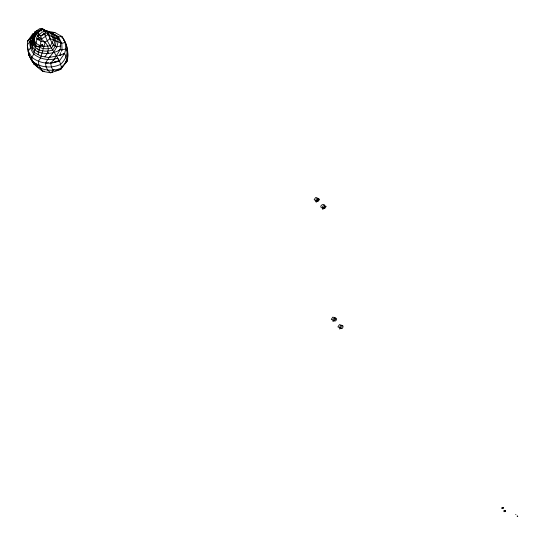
<?xml version="1.0" encoding="UTF-8"?>
<svg xmlns="http://www.w3.org/2000/svg" width="545" height="545" viewBox="0 0 545 545"><rect width="100%" height="100%" fill="white"/><g stroke="black" fill="none" stroke-linecap="round" stroke-linejoin="round"><path stroke-width="0.82" d="M324.52 206.753L324.445 205.247L323.124 205.976L322.415 207.168L322.497 209.232L323.301 208.98L324.479 207.427M53.233 60.733L60.263 49.554L60.427 42.551L57.3 36.147L50.222 32.543L47.98 32.08L51.789 32.959L58.499 36.965L61.762 43.259L62.048 49.949L61.401 51.305M334.991 319.656L334.678 317.796L333.233 319.172L332.988 321.509L334.766 320.188M339.637 327.238L339.63 329.057L341.381 327.695M34.206 37.08C34.274 44.935 33.879 48.812 42.619 45.548C44.39 49.827 40.419 40.65 42.748 46.155M36.045 46.836L34.696 44.854L34.165 37.135L34.737 38.668M34.056 39.894L34.178 37.292L34.11 39.683L32.121 48.566M340.591 327.79C342.444 331.183 344.685 323.526 341.361 326.264M333.976 320.351C334.793 322.231 336.701 320.092 336.694 318.893L335.781 318.069L334.753 318.764M59.153 39.942L57.784 38.838L55.515 35.384L47.565 31.821L42.278 28.463L39.805 28.599L34.975 31.923L34.846 33.77L33.708 34.199L30.425 47.933L28.245 51.107C29.083 59.984 35.95 66.626 42.932 71.402L50.699 72.805L60.604 69.426L67.239 61.142C68.983 52.484 67.083 43.423 61.714 36.372L54.936 32.584L45.998 30.874M38.143 54.582L41.488 39.138L40.814 35.895L37.653 32.775L35.459 33.17L34.11 39.683L36.004 43.423L40.112 45.644L42.619 45.548M42.905 46.141L41.938 44.383M30.677 42.687C34.11 39.281 32.257 32.87 36.958 30.561L38.545 31.038M342.24 326.053L342.226 325.481L339.426 324.622L337.907 326.911L339.515 327.593M335.625 318.553L335.611 317.987L332.804 317.108L331.292 319.39L332.9 320.072M316.924 200.655L317.217 200.076M325.127 206.337C324.03 201.493 317.245 207.584 323.151 208.122M505.106 510.699C504.214 512.736 502.844 509.582 505.017 510.631C506.591 512.177 503.178 511.762 505.086 510.672M33.361 36.386C25.458 54.071 49.438 57.171 60.263 49.554L62.048 49.949L65.85 48.914C68.963 53.09 67.88 58.295 65.986 62.716M54.936 32.584L51.577 33.265L58.499 36.965L61.714 36.372C68.82 45.691 69.671 55.754 60.57 64.392C51.298 68.67 40.303 67.723 32.278 61.272L31.76 57.232L33.824 54.139L37.012 39.117L35.112 35.377L34.975 31.923C37.639 39.056 47.231 40.507 48.382 48.737L47.463 53.369L44.881 56.857L40.943 56.149L34.069 52.306L30.793 46.005L30.561 39.376L33.81 33.599C31.038 37.094 30.486 41.815 27.25 45.01L29.137 55.583L30.711 58.22C27.591 53.349 27.448 46.972 27.475 41.325L32.516 34.131L34.907 33.34M34.628 34.389L32.857 38.504L33.64 41.502L35.534 45.242C40.18 48.43 46.182 49.97 51.577 47.837L53.853 44.922L54.888 40.425L53.846 37.585L52.143 33.722L44.077 29.907M34.975 31.923L33.981 36.229L34.11 39.683L34.083 39.281M28.245 51.107L31.76 57.232C39.56 63.567 50.283 64.964 59.466 60.849L64.582 53.417L65.85 48.914L65.121 42.551L61.762 43.259L50.085 38.715L45.242 42.074L40.562 58.07L38.361 61.251L38.927 65.237L40.752 68.316L42.932 71.402L44.581 71.15M60.958 68.064L60.604 69.426L57.314 70.148M37.646 37.087L38.566 34.791L44.738 30.527L46.175 30.82C50.065 36.004 50.222 43.954 56.748 46.884L60.345 46.046M34.308 35.227C27.373 39.615 29.662 48.669 33.824 54.139C40.589 59.398 49.547 60.986 57.641 58.117L59.466 60.849L61.674 67.921L60.604 69.426L62.103 66.708M52.204 72.294L52.926 70.264L54.125 69.419M56.694 37.918L57.784 38.838C59.425 48.88 49.602 55.222 45.446 63.213L46.141 67.096L47.783 70.271L50.699 72.805L52.579 71.484M339.603 327.327L340.829 325.59L341.613 325.345L341.695 325.706M317.919 200.362L316.311 202.147C313.763 201.555 318.553 195.539 317.953 199.681M60.754 52.667L59.46 55.386L64.582 53.417L66.034 56.728L66.742 60.536L61.674 67.921C52.565 72.015 41.924 70.605 34.199 64.303L31.099 58.894M515.652 514.453L515.924 514.616M324.847 206.916L325.065 206.514M318.287 199.858L318.546 198.714L316.202 197.522L315.48 197.685L314.165 199.763L316.591 201.05M58.492 59.575C53.948 51.182 47.408 43.307 44.724 34.192L45.664 32.536L44.738 30.527L42.496 29.43L40.003 29.777M61.878 67.328L62.73 65.925M30.384 38.981L33.81 33.599M517.416 516.388L517.069 515.952L517.416 516.108M335.018 319.595L335.352 319.132M52.926 70.264L51.462 66.98L50.637 63.213L54.405 58.935M31.903 36.59L27.475 41.325L28.735 40.446M45.303 34.996L44.724 34.192L40.814 35.895L38.566 34.791L37.653 32.775L40.371 29.9L41.522 31.038M317.687 199.504L318.723 198.843L319.581 199.279L318.266 201.255L316.904 201.037M502.933 507.668C502.047 510.427 504.772 506.469 501.816 507.654C501.141 508.955 503.744 507.885 502.96 507.661M504.922 510.747L504.064 511.775L504.983 510.781M323.866 207.952L323.478 208.17M65.4 61.483L66.742 60.536M66.122 61.939L67.239 61.142M63.227 54.371L64.582 53.417M42.932 71.402L43.402 71.075M47.463 53.369L48.709 52.497M44.881 56.857L48.825 57.559L50.174 56.619M58.921 50.494L60.263 49.554M52.627 45.773L53.853 44.922M317.313 200.887L316.918 201.098M34.655 49.874L35.316 49.418M37.809 36.604L38.47 36.147M40.814 35.895L45.664 32.536C49.241 35.384 53.226 37.966 57.784 38.838M45.242 42.074L41.127 41.345L37.012 39.117L39.438 37.442M37.012 39.117L41.488 39.138L48.321 34.403M37.653 32.775L42.496 29.43L46.175 30.82M340.782 327.852L340.278 327.886M30.002 39.574L30.561 39.376M34.832 33.729L32.516 34.131L33.047 34.655M42.51 45.317L36.052 46.72M40.786 45.766L42.374 45.337L40.112 45.644L44.213 46.373L50.406 45.848L53.635 39.819L50.671 33.252L44.022 30.002M46.032 31.351L47.558 30.963M50.167 63.213L59.466 60.849L58.921 60.304M48.825 57.559L61.006 55.12M55.706 70.83L57.423 70.509M45.446 63.213L48.485 62.702M54.67 61.653L59.466 60.849M40.112 45.644L42.483 45.569M48.566 32.339L50.222 32.543M53.097 34.008L51.789 32.959L48.076 32.046M32.291 40.848C33 50.583 44.976 52.858 52.661 49.983C56.571 45.685 57.15 39.335 53.655 34.601L45.283 30.622M44.138 29.982L47.565 31.821L49.486 35.548L50.085 38.715M517.702 516.353L517.294 516.292L517.709 516.367M32.564 61.728L35.888 63.717L37.23 65.911L33.913 63.854L30.854 58.656L32.795 62.096L35.813 63.908L32.666 61.885M37.114 65.727L33.831 63.724L35.813 63.908M33.688 63.493L36.862 65.57L33.688 63.493L32.618 61.612M45.664 32.536L42.496 29.43L42.278 28.463L35.459 33.17L37.264 34.955M43.566 33.054L44.724 34.192M39.676 37.339L41.488 39.138M38.116 38.354L39.322 39.553M61.135 67.382L61.674 67.921M37.639 48.757L38.838 49.949M37.108 51.21L38.307 52.402M51.789 32.959L53.424 34.832M35.459 63.697L36.44 65.168M31.392 59.569L32.264 60.986M28.851 55.106L29.137 55.583M36.597 65.386L37.237 66.831M33.661 62.73L34.199 64.303M61.714 36.372L62.191 37.973M63.574 39.438L63.656 40.555M67.267 49.718L67.376 54.221M34.396 36.822L33.981 37.489L34.396 36.822M323.485 207.72L324.084 208.476L324.847 208.347L326.169 206.357L324.779 206.119L323.492 207.679M502.163 508.39L502.994 507.695L502.163 508.39"/></g></svg>
